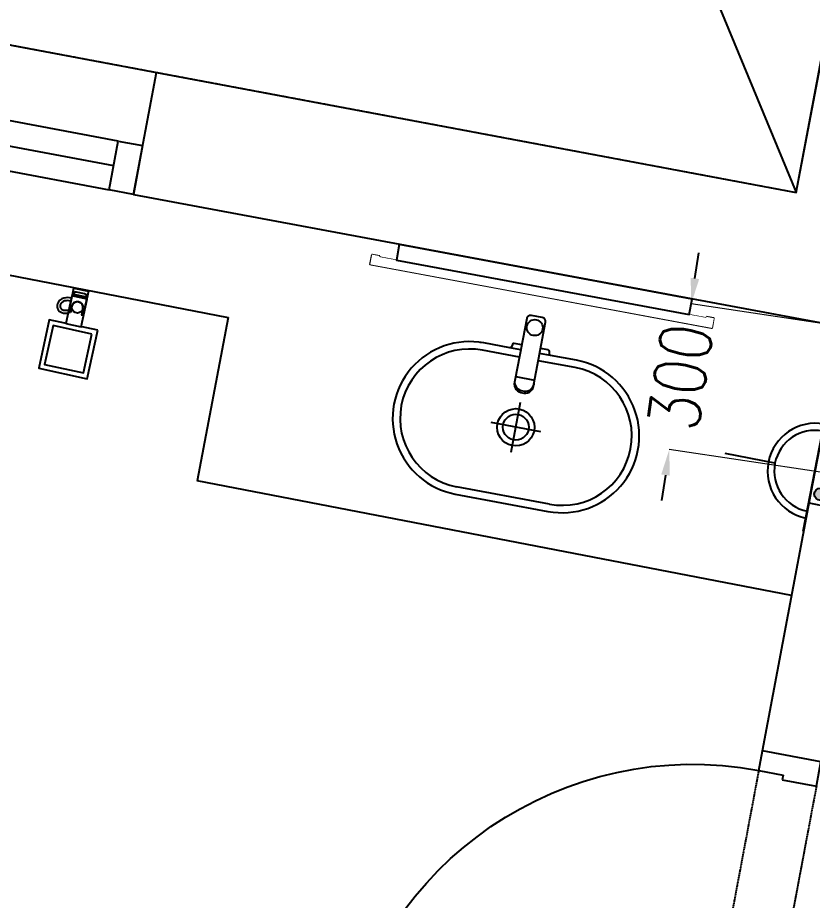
# Model space of a CAD drawing. Extents: x -678889171 to 586587, y -792238163 to 335485.
# Drawn here: x 55035 to 56635, y 27527 to 29305 of the extents above; entities that cross this region are included whole.
import ezdxf

# ---------------------------------------------------------------- set-up
doc = ezdxf.new("R2010")
doc.units = 0
doc.header["$MEASUREMENT"] = 0
doc.set_wipeout_variables(frame=1)
for name, pattern in [('XR-A-9TH-FLOOR$0$XR-A-CORE$0$$0$HIDDEN-Z', [3, 2, -1]), ('XR-Ducts$0$XR-A-CORE$0$$0$HIDDEN-Z', [3, 2, -1]), ('XR-Typ21$0$XR-A-TYP-2-3-4-6-7-8-9-10$0$HIDDEN', [0.375, 0.25, -0.125])]:
    doc.linetypes.add(name, pattern=pattern)
doc.layers.get('0').update_dxf_attribs({"color": 8})
doc.layers.get('Defpoints').update_dxf_attribs({"color": 252})
for name, color, linetype in [('1', 8, 'Continuous'), ('E-POW-BLOCK', 4, 'Continuous'), ('XR-A-9TH-FLOOR$0$A-ANNO-SYMB', 252, 'Continuous'), ('XR-A-9TH-FLOOR$0$A-WALL', 252, 'Continuous'), ('XR-A-ST Cat Walk$0$A-FLOR-STRS', 252, 'Continuous'), ('XR-Ducts$0$XR-A-CORE$0$$0$61-EGY-21-AR-1-GR-0A$0$A-FLOR-OPEN', 252, 'Continuous'), ('XR-Typ21$0$A-WALL', 252, 'Continuous'), ('XR-Typ21$0$XR-A-2ND-FURN$0$XR-A-TYP-2-3-5-6-7-9$0$A-FURN-SANT', 252, 'Continuous'), ('XR-Typ21$0$XR-A-TYP-2-3-4-6-7-8-9-10$0$A-DOOR', 252, 'Continuous'), ('XR-Typ21$0$XR-A-TYP-2-3-4-6-7-8-9-10$0$A-FLOR-OVHD', 252, 'XR-Typ21$0$XR-A-TYP-2-3-4-6-7-8-9-10$0$HIDDEN'), ('XR-Typ21$0$XR-A-TYP-2-4-6-7-8$0$A-GLAZ', 252, 'Continuous')]:
    doc.layers.add(name, color=color, linetype=linetype)
doc.layers.add('XR-A-9TH-FLOOR$0$XR-A-CORE$0$$0$A-DOOR-OVHD', color=252, linetype='XR-A-9TH-FLOOR$0$XR-A-CORE$0$$0$HIDDEN-Z', lineweight=9)
doc.layers.add('XR-Ducts$0$XR-A-CORE$0$$0$A-DOOR-OVHD', color=252, linetype='XR-Ducts$0$XR-A-CORE$0$$0$HIDDEN-Z', lineweight=9)
doc.styles.add('Work$0$E-M.MODUL', font='romans.shx', dxfattribs={"width": 0.8})
doc.dimstyles.new('Work$0$S-DIM', dxfattribs={"dimscale": 500, "dimtxt": 0.2065, "dimasz": 0.104, "dimexe": 0, "dimexo": 0, "dimgap": 0, "dimtad": 0, "dimdec": 0, "dimzin": 0, "dimdsep": 46, "dimtxsty": 'Work$0$E-M.MODUL', "dimcen": 0.25, "dimclrd": 5, "dimclre": 5, "dimclrt": 1, "dimadec": 0, "dimazin": 0, "dimtfac": 1, "dimtdec": 0, "dimtofl": 0, "dimtmove": 0, "dimatfit": 3, "dimfxl": 1, "dimtolj": 1, "dimtzin": 0, "dimlwe": 13, "dimarcsym": 0})

# ---------------------------------------------------------------- blocks, each defined once
blk = doc.blocks.new('SO1 WP')
at = {"layer": 'E-POW-BLOCK'}
h = blk.add_hatch(color=3, dxfattribs=at)
h.dxf.hatch_style = 1
edge = h.paths.add_edge_path()
edge.add_arc((-0.1064, -0.0481), 0.0303, 0, 360)
at = {"layer": 'E-POW-BLOCK', "color": 3}
for p, q in [((0, 0.2), (0, 0.45)), ((-0.3, 0), (0.3, 0))]:
    blk.add_line(p, q, dxfattribs=at)
blk.add_lwpolyline([(0.1593, 0), (-0.1593, 0), (-0.1593, -0.0988), (0.1593, -0.0988)], close=True, dxfattribs=at)
for centre in [(-0.1064, -0.0481), (0.1096, -0.0481)]:
    blk.add_circle(centre, 0.0303, dxfattribs=at)
for centre, radius, start, end in [((0, -0.0028), 0.2353, 0.6833, 179.3167), ((0, 0), 0.2, 0, 180)]:
    blk.add_arc(centre, radius, start, end, dxfattribs=at)
blk = doc.blocks.new('*D3246')
at = {"layer": '1', "color": 5, "lineweight": -2, "transparency": 16777216}
for p, q in [((56399.1, 28779.6), (56406.8, 28831)), ((56339.7, 28383.4), (56332, 28332))]:
    blk.add_line(p, q, dxfattribs=at)
at = {"layer": '1', "color": 5, "lineweight": 13, "transparency": 16777216}
for p, q in [((56695.6, 28682.6), (56391.4, 28728.2)), ((56651.7, 28389.3), (56347.4, 28434.9))]:
    blk.add_line(p, q, dxfattribs=at)
at = {"layer": '1', "color": 5, "transparency": 16777216}
for points in [[(56390.5, 28780.9), (56407.6, 28778.3), (56391.4, 28728.2)], [(56331.2, 28384.7), (56348.3, 28382.2), (56347.4, 28434.9)]]:
    blk.add_solid(points, dxfattribs=at)
at = {"layer": 'Defpoints', "color": 0, "transparency": 16777216}
for p in [(56391.4, 28728.2), (56695.6, 28682.6), (56651.7, 28389.3, 0)]:
    blk.add_point(p, dxfattribs=at)
at = {"layer": '1', "color": 1, "transparency": 16777216, "insert": (56369.4, 28581.5), "char_height": 103.25, "attachment_point": 5, "rotation": 81.4857, "style": 'Work$0$E-M.MODUL'}
blk.add_mtext('\\A1;300', dxfattribs=at)
blk = doc.blocks.new('*D3287')
at = {"layer": '1', "color": 5, "lineweight": 13, "transparency": 16777216}
for p, q in [((56623.2, 27647.7), (56561.9, 27321.6)), ((57203.5, 27538.6), (57142.3, 27212.6))]:
    blk.add_line(p, q, dxfattribs=at)
at = {"layer": '1', "color": 5, "lineweight": -2, "transparency": 16777216}
for p, q in [((56613, 27312), (56747.7, 27286.7)), ((57091.2, 27222.2), (56956.5, 27247.5))]:
    blk.add_line(p, q, dxfattribs=at)
at = {"layer": '1', "color": 5, "transparency": 16777216}
for points in [[(56614.6, 27320.5), (56611.4, 27303.5), (56561.9, 27321.6)], [(57092.8, 27230.7), (57089.6, 27213.7), (57142.3, 27212.6)]]:
    blk.add_solid(points, dxfattribs=at)
at = {"layer": 'Defpoints', "color": 0, "transparency": 16777216}
for p in [(56623.2, 27647.7), (57203.5, 27538.6, -1.9), (56561.9, 27321.6)]:
    blk.add_point(p, dxfattribs=at)
at = {"layer": '1', "color": 1, "transparency": 16777216, "insert": (56852.1, 27267.1), "char_height": 103.25, "attachment_point": 5, "rotation": 349.3587, "style": 'Work$0$E-M.MODUL'}
blk.add_mtext('\\A1;590', dxfattribs=at)
blk = doc.blocks.new('XR-A-ST Cat Walk')
at = {"layer": 'XR-A-ST Cat Walk$0$A-FLOR-STRS'}
blk.add_lwpolyline([(56704.7, 18379.4), (57294.3, 18267.8), (57647.4, 20133.1), (59616.3, 19757.8), (58925.8, 16130.8), (56369.9, 16610.8), (56258.3, 16021.3), (59403.3, 15430.6), (60317.9, 20234.9), (57169.6, 20835), (56704.7, 18379.4)], dxfattribs=at)
blk = doc.blocks.new('XR-Ducts')
at = {"layer": 'XR-Ducts$0$XR-A-CORE$0$$0$61-EGY-21-AR-1-GR-0A$0$A-FLOR-OPEN'}
blk.add_line((57163, 20836.3), (59403.3, 15430.6), dxfattribs=at)
at = {"layer": 'XR-Ducts$0$XR-A-CORE$0$$0$A-DOOR-OVHD'}
blk.add_lwpolyline([(56258.3, 16021.3), (56369.1, 16611), (56565.7, 16574), (56898, 18343.1), (56701.5, 18380), (57163, 20836.3), (59086.4, 20472.1), (60317.9, 20234.9), (59403.3, 15430.6)], close=True, dxfattribs=at)
blk = doc.blocks.new('*U1119')
for p, q in [((710, 720), (710, 200)), ((760, 720), (760, 200)), ((0, -20), (0, 100)), ((40, 100), (0, 100)), ((40, 100), (40, 50)), ((760, 100), (760, 50)), ((760, 100), (800, 100)), ((800, -20), (800, 100)), ((40, 50), (50, 50)), ((50, 50), (50, -20)), ((750, 50), (750, -20)), ((760, 50), (750, 50)), ((50, -20), (0, -20)), ((750, -20), (800, -20))]:
    blk.add_line(p, q)
for points in [[(710, 720), (760, 720), (760, 820), (710, 820), (710, 733), (710, 820)], [(710, 200), (760, 200), (760, 100), (710, 100), (710, 187)]]:
    blk.add_lwpolyline(points, close=True)
blk.add_arc((760, 100), 720, 90, 180)
at = {"layer": 'XR-Typ21$0$XR-A-TYP-2-3-4-6-7-8-9-10$0$A-FLOR-OVHD'}
for p, q in [((40, 100), (760, 100)), ((50, -20), (750, -20))]:
    blk.add_line(p, q, dxfattribs=at)
blk = doc.blocks.new('*U1113')
at = {"layer": 'XR-Typ21$0$XR-A-TYP-2-4-6-7-8$0$A-GLAZ'}
for p, q in [((80473.9, 59997.1), (79976.1, 59997.1)), ((79976.1, 59947.1), (80473.9, 59947.1)), ((79976.1, 59897.1), (80473.9, 59897.1))]:
    blk.add_line(p, q, dxfattribs=at)
blk.add_lwpolyline([(79926.1, 60147.1), (80523.9, 60147.1)], dxfattribs=at)
for points in [[(79926.1, 59997.1), (79976.1, 59997.1), (79976.1, 59897.1), (79926.1, 59897.1)], [(80473.9, 59997.1), (80523.9, 59997.1), (80523.9, 59897.1), (80473.9, 59897.1)]]:
    blk.add_lwpolyline(points, close=True, dxfattribs=at)
blk = doc.blocks.new('XR-Typ21$0$XR-A-2ND-FURN$0$XR-A-TYP-2-3-5-6-7-9$0$Main builing-00$0$210915_PA_Layout$0$Xref_Tower B_01-09F|Gutter1')
blk.add_wipeout([(0, 0), (0, -0.1), (0.1, -0.1), (0.1, 0)]).dxf.layer = 'XR-Typ21$0$XR-A-2ND-FURN$0$XR-A-TYP-2-3-5-6-7-9$0$A-FURN-SANT'
at = {"layer": 'XR-Typ21$0$XR-A-2ND-FURN$0$XR-A-TYP-2-3-5-6-7-9$0$A-FURN-SANT'}
for points in [[(0, 0), (0.1, 0), (0.1, -0.1), (0, -0.1)], [(0.01, -0.01), (0.09, -0.01), (0.09, -0.09), (0.01, -0.09)]]:
    blk.add_lwpolyline(points, close=True, dxfattribs=at)
blk = doc.blocks.new('XR-Typ21$0$XR-A-2ND-FURN$0$XR-A-TYP-2-3-5-6-7-9$0$Main builing-00$0$210915_PA_Layout$0$A$C42064D30')
blk.add_wipeout([(15.7, -72.9), (15.7, -16.2), (14.8, -15.6), (14.8, 0), (-15, 0), (-14.8, -15.6), (-15.7, -16.2), (-15.7, -20.9), (-19.5, -21), (-24.7, -21.8), (-29.7, -23.4), (-34.1, -26.2), (-37.5, -29.9), (-40.1, -34.8), (-40.8, -39.3), (-40.4, -43.4), (-38.8, -47.1), (-36.4, -50.1), (-33, -52.2), (-28.5, -53.7), (-23.9, -53.5), (-19.1, -52.7), (-15.7, -51.7), (-15.7, -45.5), (-19.5, -46.5), (-25, -47.6), (-28.9, -47.6), (-31.1, -46.5), (-33.4, -44.5), (-34.6, -41.5), (-34.6, -38), (-33.8, -35.3), (-32.2, -32.5), (-29.8, -30.5), (-26.1, -28.5), (-21.9, -27.4), (-17.6, -26.8), (-15.7, -26.9), (-15.7, -20.9), (-15.7, -72.9)]).dxf.layer = 'XR-Typ21$0$XR-A-2ND-FURN$0$XR-A-TYP-2-3-5-6-7-9$0$A-FURN-SANT'
at = {"layer": 'XR-Typ21$0$XR-A-2ND-FURN$0$XR-A-TYP-2-3-5-6-7-9$0$A-FURN-SANT'}
for points in [[(-11.5, -50), (-14.5, -50), (-15, 0), (15, 0), (14.5, -50), (11.5, -50)], [(-14.8, -15.6), (-15, 0), (15, 0), (14.8, -15.6)], [(15.7, -16.2), (-15.7, -16.2)], [(-13.5, -14.8), (13.5, -14.8)], [(-12.4, -11.8), (12.4, -11.8)], [(-11.5, -36.4), (-11.5, -50)], [(11.5, -36.4), (11.5, -50)]]:
    blk.add_lwpolyline(points, dxfattribs=at)
blk.add_lwpolyline([(-15.7, -72.9), (15.7, -72.9), (15.7, -16.2), (13.5, -14.8), (12.4, -11.8), (12.9, -11.2), (12.9, -9.3), (10.9, -7.6), (8.2, -6.9), (-8.2, -6.9), (-10.9, -7.6), (-12.9, -9.3), (-12.9, -11.2), (-12.4, -11.8), (-13.5, -14.8), (-15.7, -16.2)], close=True, dxfattribs=at)
for points in [[(-15.6, -20.9, 0.127976), (-30.7, -24, 0.250832), (-40.6, -37.9, 0.487455), (-25.2, -53.6, 0.040635), (-15.7, -51.7, 0.040635)], [(-15.7, -26.9, 0.129566), (-28, -29.4, 0.250832), (-34.7, -38.7, 0.487455), (-25.9, -47.6, 0.048655), (-15.7, -45.5, 0.044421)]]:
    blk.add_lwpolyline(points, format="xyb", dxfattribs=at)
blk.add_circle((0, -36.4), 11.5, dxfattribs=at)
blk.add_arc((0, -36.4), 11.5, 0, 180, dxfattribs=at)
blk = doc.blocks.new('XR-Typ21$0$XR-A-2ND-FURN$0$XR-A-TYP-2-3-5-6-7-9$0$XREF_3BR$0$SEC-MIR2')
at = {"layer": 'XR-Typ21$0$XR-A-2ND-FURN$0$XR-A-TYP-2-3-5-6-7-9$0$A-FURN-SANT'}
for points in [[(-30, 885), (-32, 885), (-32, 898), (-50, 898), (-50, 900), (-30, 900)], [(-44, 202), (-50, 202), (-50, 898), (-44, 898)], [(-32, 202), (-32, 898), (-44, 898), (-44, 202)], [(-30, 215), (-32, 215), (-32, 202), (-50, 202), (-50, 200), (-30, 200)]]:
    blk.add_lwpolyline(points, close=True, dxfattribs=at)
blk.add_wipeout([(0, 250), (-32, 250), (-32, 215), (-30, 215), (-30, 200), (-50, 200), (-50, 900), (-30, 900), (-30, 885), (-32, 885), (-32, 850), (0, 850)]).dxf.layer = 'XR-Typ21$0$XR-A-2ND-FURN$0$XR-A-TYP-2-3-5-6-7-9$0$A-FURN-SANT'
blk.add_lwpolyline([(0, 250), (-32, 250), (-32, 850), (0, 850)], close=True, dxfattribs=at)
blk = doc.blocks.new('XR-Typ21$0$XR-A-2ND-FURN$0$XR-A-TYP-2-3-5-6-7-9$0$A$C1e9f3e9b')
at = {"layer": 'XR-Typ21$0$XR-A-2ND-FURN$0$XR-A-TYP-2-3-5-6-7-9$0$A-FURN-SANT'}
blk.add_circle((0, 0), 16.1, dxfattribs=at)
blk.add_wipeout([(358.4, 96.7), (359.7, -93.3), (340.9, -178.2), (295.9, -224), (219.8, -251), (151.8, -246.1), (102.7, -216.6), (71.6, -181.4), (49.7, -94.6), (48.4, 95.4), (66.7, 174.5), (103.5, 217), (175.6, 249.7), (242.7, 248.1), (282.8, 229.3), (329.4, 184.3)]).dxf.layer = 'XR-Typ21$0$XR-A-2ND-FURN$0$XR-A-TYP-2-3-5-6-7-9$0$A-FURN-SANT'
for p, q in [((63.4, 95.5), (64, 19.6)), ((343.4, 96.6), (344.7, -93.4)), ((48.9, 42), (49, 19.5)), ((203.8, 51.8), (204.3, -50.1)), ((103.9, -18.9), (103.8, 19.7)), ((255.5, 1.1), (153.1, 0.6)), ((49.1, -19.1), (49.2, -41.6)), ((64.1, -19), (64.7, -94.5))]:
    blk.add_line(p, q, dxfattribs=at)
for points in [[(39.1, -19.1), (39.2, -34.8, 0.36397), (41.7, -37.8), (46.7, -38.6, -0.36397), (49.2, -41.6), (49.7, -94.6, 1), (359.7, -93.3), (358.4, 96.7, 1), (48.4, 95.4), (48.9, 42, -0.36397), (46.4, 39), (41.4, 38.1, 0.36397), (38.9, 35.1), (39, 19.5)], [(108.3, -18.9, 0.465324), (129.5, -2.5), (129.4, 3.6, 0.465324), (108.1, 19.8)]]:
    blk.add_lwpolyline(points, format="xyb", dxfattribs=at)
blk.add_lwpolyline([(-14.8, -19.4), (112.4, -18.8, 0.465324), (133.5, -2.5), (133.5, 3.6, 0.465324), (112.2, 19.8), (-15, 19.2, 0.414214), (-23, 11.1), (-22.9, -11.3, 0.414214)], format="xyb", close=True, dxfattribs=at)
for centre, radius in [((204.3, 0.8), 37.5), ((204, 0.8), 26)]:
    blk.add_circle(centre, radius, dxfattribs=at)
for centre, start, end in [((203.4, 96.1), 0.2386, 180.2386), ((204.7, -93.9), 180.2386, 0.2386)]:
    blk.add_arc(centre, 140, start, end, dxfattribs=at)
blk = doc.blocks.new('XR-Typ21')
at = {"layer": 'XR-Typ21$0$A-WALL'}
for p, q in [((59403.3, 15430.4), (59565.7, 16295)), ((58114.8, 15672.5), (59403.3, 15430.4)), ((58068.6, 15426.8), (59496, 15160.5)), ((59335.3, 14305.5), (59496, 15160.5)), ((59453.3, 14283.3), (59335.3, 14305.5))]:
    blk.add_line(p, q, dxfattribs=at)
blk.add_lwpolyline([(58068.6, 15426.8), (58114.8, 15672.5)], dxfattribs=at)
at = {"layer": 'XR-Typ21$0$XR-A-2ND-FURN$0$XR-A-TYP-2-3-5-6-7-9$0$A-FURN-SANT', "extrusion": (1.2656e-06, -2.36876e-07, 1)}
blk.add_line((57041.3, 15414.9, 0), (58259.5, 15179, 0), dxfattribs=at)
at = {"layer": 'XR-Typ21$0$XR-A-2ND-FURN$0$XR-A-TYP-2-3-5-6-7-9$0$A-FURN-SANT'}
for p in [(58259.5, 15179, 0), (58259.5, 15179, 0), (59394.1, 14618.4, 0)]:
    blk.add_line(p, (58197.1, 14849.9, 0), dxfattribs=at)
at = {"layer": 'XR-Typ21$0$XR-A-TYP-2-3-4-6-7-8-9-10$0$A-DOOR', "extrusion": (1.65382e-12, -3.1106e-13, -1), "zscale": -1, "rotation": 280.6413089622156}
blk.add_blockref('*U1119', (-59433.6, 14287, 0), dxfattribs=at)
at = {"layer": 'XR-Typ21$0$XR-A-TYP-2-4-6-7-8$0$A-GLAZ', "rotation": 349.3582417024299}
blk.add_blockref('*U1113', (-32131.4, -28570), dxfattribs=at)
at = {"layer": 'XR-Typ21$0$XR-A-2ND-FURN$0$XR-A-TYP-2-3-5-6-7-9$0$A-FURN-SANT', "extrusion": (5.11946e-08, -9.61819e-09, -1), "zscale": -1, "rotation": 100.54478256358}
blk.add_blockref('XR-Typ21$0$XR-A-2ND-FURN$0$XR-A-TYP-2-3-5-6-7-9$0$XREF_3BR$0$SEC-MIR2', (-58358.2, 15371.5, 0), dxfattribs=at)
at = {"layer": 'XR-Typ21$0$XR-A-2ND-FURN$0$XR-A-TYP-2-3-5-6-7-9$0$A-FURN-SANT', "extrusion": (2.16351e-07, -4.76724e-08, -1), "xscale": 1000.000000000007, "yscale": 1000.000000000007, "zscale": -999.9999999999993, "rotation": 12.32674174270485}
blk.add_blockref('XR-Typ21$0$XR-A-2ND-FURN$0$XR-A-TYP-2-3-5-6-7-9$0$Main builing-00$0$210915_PA_Layout$0$Xref_Tower B_01-09F|Gutter1', (-57996.8, 15152.9, 0), dxfattribs=at)
at = {"layer": 'XR-Typ21$0$XR-A-2ND-FURN$0$XR-A-TYP-2-3-5-6-7-9$0$A-FURN-SANT', "extrusion": (-2.16351e-07, 4.76724e-08, 1), "rotation": 347.6732582572949}
blk.add_blockref('XR-Typ21$0$XR-A-2ND-FURN$0$XR-A-TYP-2-3-5-6-7-9$0$Main builing-00$0$210915_PA_Layout$0$A$C42064D30', (57963.5, 15234.8, 0), dxfattribs=at)
at = {"layer": 'XR-Typ21$0$XR-A-2ND-FURN$0$XR-A-TYP-2-3-5-6-7-9$0$A-FURN-SANT', "rotation": 259.0253948124687}
blk.add_blockref('XR-Typ21$0$XR-A-2ND-FURN$0$XR-A-TYP-2-3-5-6-7-9$0$A$C1e9f3e9b', (58876.8, 15158.3, 0), dxfattribs=at)
at = {"layer": 'XR-Typ21$0$XR-A-2ND-FURN$0$XR-A-TYP-2-3-5-6-7-9$0$A-FURN-SANT', "extrusion": (1.2656e-06, -2.36876e-07, 1)}
blk.add_line((57041.3, 15414.9, 0), (58259.5, 15179, 0), dxfattribs=at)
at = {"layer": 'XR-Typ21$0$XR-A-2ND-FURN$0$XR-A-TYP-2-3-5-6-7-9$0$A-FURN-SANT', "extrusion": (2.16351e-07, -4.76724e-08, -1), "xscale": 1000.000000000007, "yscale": 1000.000000000007, "zscale": -999.9999999999993, "rotation": 12.32674174270485}
blk.add_blockref('XR-Typ21$0$XR-A-2ND-FURN$0$XR-A-TYP-2-3-5-6-7-9$0$Main builing-00$0$210915_PA_Layout$0$Xref_Tower B_01-09F|Gutter1', (-57996.8, 15152.9, 0), dxfattribs=at)
at = {"layer": 'XR-Typ21$0$XR-A-2ND-FURN$0$XR-A-TYP-2-3-5-6-7-9$0$A-FURN-SANT', "extrusion": (-2.16351e-07, 4.76724e-08, 1), "rotation": 347.6732582572949}
blk.add_blockref('XR-Typ21$0$XR-A-2ND-FURN$0$XR-A-TYP-2-3-5-6-7-9$0$Main builing-00$0$210915_PA_Layout$0$A$C42064D30', (57963.5, 15234.8, 0), dxfattribs=at)

msp = doc.modelspace()

# ---------------------------------------------------------------- block references
at = {"layer": 'XR-A-9TH-FLOOR$0$A-WALL'}
msp.add_blockref('XR-A-ST Cat Walk', (-2800.4, 13522.1), dxfattribs=at)

# ---------------------------------------------------------------- next in the draw order: block references
msp.add_blockref('XR-Ducts', (-2800.4, 13522.1), dxfattribs=at)

# ---------------------------------------------------------------- next in the draw order: linework, layer by layer
at = {"layer": 'XR-A-9TH-FLOOR$0$XR-A-CORE$0$$0$A-DOOR-OVHD'}
msp.add_lwpolyline([(53457.9, 29543.4), (53568.7, 30133.1), (53765.2, 30096.2), (54097.6, 31865.2), (53901.1, 31902.2), (54362.6, 34358.4), (56286, 33994.3), (57517.5, 33757), (56602.9, 28952.7)], close=True, dxfattribs=at)

# ---------------------------------------------------------------- next in the draw order: block references
at = {"layer": 'XR-A-9TH-FLOOR$0$A-ANNO-SYMB'}
msp.add_blockref('XR-Typ21', (-2800.4, 13522.1), dxfattribs=at)

# ---------------------------------------------------------------- next in the draw order: block references
at = {"layer": 'E-POW-BLOCK', "xscale": 410.1995351285419, "yscale": 410.1995351285419, "zscale": 410.1995351285419, "rotation": 78.99021872989981}
msp.add_blockref('SO1 WP', (56640.8, 28391.4, 0), dxfattribs=at)

# ---------------------------------------------------------------- next in the draw order: dimensions: what is measured, and where the dimension line sits
at = {"layer": '1', "color": 2}
dim = msp.add_aligned_dim(p1=(56651.7, 28389.3, 0), p2=(56695.6, 28682.6), distance=307.6, text='300', dimstyle='Work$0$S-DIM', dxfattribs=at)
dim.commit()
dim.dimension.update_dxf_attribs({"geometry": '*D3246', "text_midpoint": (56369.4, 28581.5)})
at = {"layer": '1', "color": 4}
dim = msp.add_aligned_dim(p1=(57203.5, 27538.6, -1.9), p2=(56623.2, 27647.7), distance=331.8, dimstyle='Work$0$S-DIM', dxfattribs=at)
dim.commit()
dim.dimension.update_dxf_attribs({"geometry": '*D3287', "text_midpoint": (56852.1, 27267.1)})

doc.saveas('drawing.dxf')
